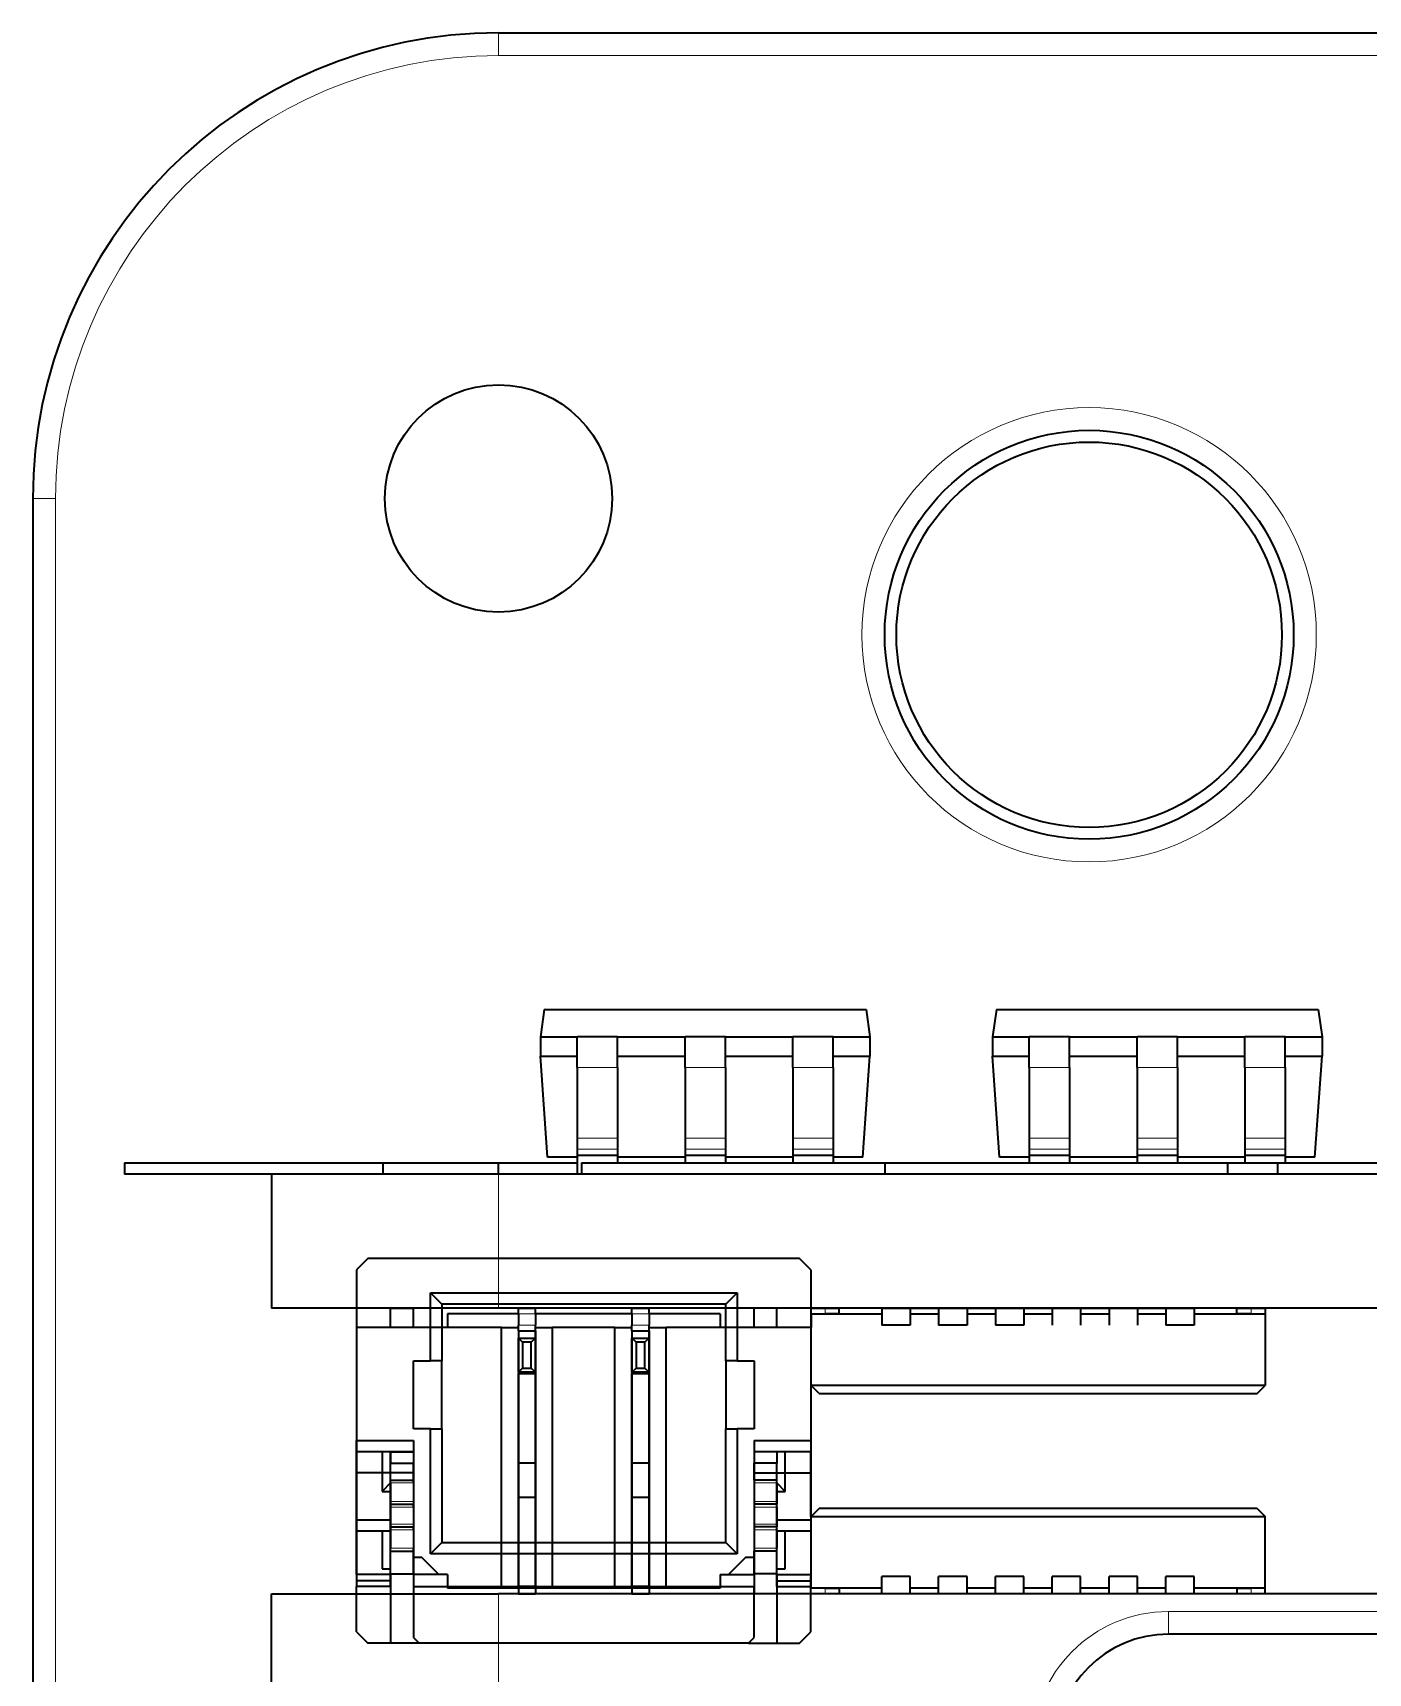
# Model space of a CAD drawing. Extents: x 468 to 804, y 295 to 621.
# Drawn here: x 573.16 to 584.91, y 424.66 to 439.1 of the extents above; entities that cross this region are included whole.
import ezdxf

# ---------------------------------------------------------------- set-up
doc = ezdxf.new("R2010")
doc.units = 0

msp = doc.modelspace()

# ---------------------------------------------------------------- linework, layer by layer
at = {"color": 7, "lineweight": 35}
for p, q in [((577.256, 439.1), (606.256, 439.1)), ((573.156, 435), (573.156, 406)), ((606.256, 429.051), (577.256, 429.051)), ((606.256, 427.871), (577.256, 427.871)), ((606.256, 425.357), (577.256, 425.357))]:
    msp.add_line(p, q, dxfattribs=at)
at = {"color": 7, "lineweight": 13, "ltscale": 0.005}
for p, q in [((577.256, 438.9), (577.256, 439.1)), ((576.306, 426.332), (576.506, 426.332)), ((579.706, 426.332), (579.506, 426.332)), ((576.306, 426.17), (576.506, 426.17)), ((576.306, 426.12), (576.506, 426.12)), ((579.706, 426.17), (579.506, 426.17)), ((579.706, 426.12), (579.506, 426.12)), ((576.306, 425.97), (576.506, 425.97)), ((579.706, 425.97), (579.506, 425.97)), ((576.306, 425.92), (576.506, 425.92)), ((579.706, 425.92), (579.506, 425.92)), ((576.306, 425.757), (576.506, 425.757)), ((579.706, 425.757), (579.506, 425.757)), ((583.156, 425.2), (583.156, 425))]:
    msp.add_line(p, q, dxfattribs=at)
at = {"color": 7, "lineweight": 13}
for p, q in [((577.256, 438.9), (606.256, 438.9)), ((573.356, 435), (573.356, 406))]:
    msp.add_line(p, q, dxfattribs=at)
at = {"color": 7, "lineweight": 13, "ltscale": 0.004999}
msp.add_line((573.356, 435), (573.156, 435), dxfattribs=at)
at = {"color": 7, "lineweight": 35, "ltscale": 0.006059}
for p, q in [((577.659, 430.501), (577.626, 430.261)), ((580.492, 430.501), (580.526, 430.261)), ((581.639, 430.501), (581.606, 430.261)), ((584.472, 430.501), (584.506, 430.261))]:
    msp.add_line(p, q, dxfattribs=at)
at = {"color": 7, "lineweight": 35, "ltscale": 0.070813}
for p, q in [((577.659, 430.501), (580.492, 430.501)), ((581.639, 430.501), (584.472, 430.501))]:
    msp.add_line(p, q, dxfattribs=at)
at = {"color": 7, "lineweight": 35, "ltscale": 0.008063}
for p, q in [((577.626, 430.261), (577.948, 430.261)), ((580.203, 430.261), (580.526, 430.261)), ((581.606, 430.261), (581.928, 430.261)), ((584.183, 430.261), (584.506, 430.261)), ((577.626, 430.091), (577.948, 430.091)), ((580.203, 430.091), (580.526, 430.091)), ((581.606, 430.091), (581.928, 430.091)), ((584.183, 430.091), (584.506, 430.091))]:
    msp.add_line(p, q, dxfattribs=at)
at = {"color": 7, "lineweight": 35, "ltscale": 0.00425}
for p, q in [((577.626, 430.261), (577.626, 430.091)), ((580.526, 430.261), (580.526, 430.091)), ((581.606, 430.261), (581.606, 430.091)), ((584.506, 430.261), (584.506, 430.091))]:
    msp.add_line(p, q, dxfattribs=at)
at = {"color": 7, "lineweight": 35, "ltscale": 0.00675}
for p, q in [((577.948, 429.991), (577.948, 430.261)), ((578.303, 429.991), (578.303, 430.261)), ((578.898, 429.991), (578.898, 430.261)), ((579.253, 429.991), (579.253, 430.261)), ((579.848, 429.991), (579.848, 430.261)), ((580.203, 429.991), (580.203, 430.261)), ((581.928, 429.991), (581.928, 430.261)), ((582.283, 429.991), (582.283, 430.261)), ((582.878, 429.991), (582.878, 430.261)), ((583.233, 429.991), (583.233, 430.261)), ((583.828, 429.991), (583.828, 430.261)), ((584.183, 429.991), (584.183, 430.261))]:
    msp.add_line(p, q, dxfattribs=at)
at = {"color": 7, "lineweight": 35, "ltscale": 0.008875}
for p, q in [((578.303, 430.261), (577.948, 430.261)), ((579.253, 430.261), (578.898, 430.261)), ((580.203, 430.261), (579.848, 430.261)), ((583.233, 430.261), (582.878, 430.261)), ((584.183, 430.261), (583.828, 430.261)), ((578.303, 429.215), (577.948, 429.215)), ((579.253, 429.215), (578.898, 429.215)), ((580.203, 429.215), (579.848, 429.215)), ((583.233, 429.215), (582.878, 429.215)), ((584.183, 429.215), (583.828, 429.215))]:
    msp.add_line(p, q, dxfattribs=at)
at = {"color": 7, "lineweight": 35, "ltscale": 0.014876}
for p, q in [((578.303, 430.261), (578.898, 430.261)), ((579.253, 430.261), (579.848, 430.261)), ((583.233, 430.261), (583.828, 430.261)), ((578.303, 430.091), (578.898, 430.091)), ((579.253, 430.091), (579.848, 430.091)), ((583.233, 430.091), (583.828, 430.091)), ((578.898, 429.201), (578.303, 429.201)), ((579.848, 429.201), (579.253, 429.201)), ((583.828, 429.201), (583.233, 429.201))]:
    msp.add_line(p, q, dxfattribs=at)
at = {"color": 7, "lineweight": 35, "ltscale": 0.008876}
for p, q in [((582.283, 430.261), (581.928, 430.261)), ((582.283, 429.215), (581.928, 429.215))]:
    msp.add_line(p, q, dxfattribs=at)
at = {"color": 7, "lineweight": 35, "ltscale": 0.014874}
for p, q in [((582.283, 430.261), (582.878, 430.261)), ((582.283, 430.091), (582.878, 430.091)), ((582.878, 429.201), (582.283, 429.201))]:
    msp.add_line(p, q, dxfattribs=at)
at = {"color": 7, "lineweight": 35, "ltscale": 0.022305}
for p, q in [((577.688, 429.201), (577.626, 430.091)), ((580.464, 429.201), (580.526, 430.091)), ((581.668, 429.201), (581.606, 430.091)), ((584.443, 429.201), (584.506, 430.091))]:
    msp.add_line(p, q, dxfattribs=at)
at = {"color": 7, "lineweight": 35, "ltscale": 0.015601}
for p, q in [((577.948, 429.991), (577.948, 429.367)), ((578.303, 429.991), (578.303, 429.367)), ((578.898, 429.991), (578.898, 429.367)), ((579.253, 429.991), (579.253, 429.367)), ((579.848, 429.991), (579.848, 429.367)), ((580.203, 429.991), (580.203, 429.367)), ((581.928, 429.991), (581.928, 429.367)), ((582.283, 429.991), (582.283, 429.367)), ((582.878, 429.991), (582.878, 429.367)), ((583.233, 429.991), (583.233, 429.367)), ((583.828, 429.991), (583.828, 429.367)), ((584.183, 429.991), (584.183, 429.367))]:
    msp.add_line(p, q, dxfattribs=at)
at = {"color": 7, "lineweight": 13, "ltscale": 0.008875}
for p, q in [((578.303, 429.991), (577.948, 429.991)), ((579.253, 429.991), (578.898, 429.991)), ((580.203, 429.991), (579.848, 429.991)), ((583.233, 429.991), (582.878, 429.991)), ((584.183, 429.991), (583.828, 429.991)), ((578.303, 429.367), (577.948, 429.367)), ((578.303, 429.27), (577.948, 429.27)), ((579.253, 429.367), (578.898, 429.367)), ((579.253, 429.27), (578.898, 429.27)), ((580.203, 429.367), (579.848, 429.367)), ((580.203, 429.27), (579.848, 429.27)), ((583.233, 429.367), (582.878, 429.367)), ((583.233, 429.27), (582.878, 429.27)), ((584.183, 429.367), (583.828, 429.367)), ((584.183, 429.27), (583.828, 429.27))]:
    msp.add_line(p, q, dxfattribs=at)
at = {"color": 7, "lineweight": 13, "ltscale": 0.008876}
for p, q in [((582.283, 429.991), (581.928, 429.991)), ((582.283, 429.367), (581.928, 429.367)), ((582.283, 429.27), (581.928, 429.27))]:
    msp.add_line(p, q, dxfattribs=at)
at = {"color": 7, "lineweight": 35, "ltscale": 0.002415}
for p, q in [((577.948, 429.367), (577.948, 429.27)), ((578.303, 429.367), (578.303, 429.27)), ((578.898, 429.367), (578.898, 429.27)), ((579.253, 429.367), (579.253, 429.27)), ((579.848, 429.367), (579.848, 429.27)), ((580.203, 429.367), (580.203, 429.27)), ((581.928, 429.367), (581.928, 429.27)), ((582.283, 429.367), (582.283, 429.27)), ((582.878, 429.367), (582.878, 429.27)), ((583.233, 429.367), (583.233, 429.27)), ((583.828, 429.367), (583.828, 429.27)), ((584.183, 429.367), (584.183, 429.27))]:
    msp.add_line(p, q, dxfattribs=at)
at = {"color": 7, "lineweight": 35, "ltscale": 0.001379}
for p, q in [((577.948, 429.27), (577.948, 429.215)), ((578.303, 429.27), (578.303, 429.215)), ((578.898, 429.27), (578.898, 429.215)), ((579.253, 429.27), (579.253, 429.215)), ((579.848, 429.27), (579.848, 429.215)), ((580.203, 429.27), (580.203, 429.215)), ((581.928, 429.27), (581.928, 429.215)), ((582.283, 429.27), (582.283, 429.215)), ((582.878, 429.27), (582.878, 429.215)), ((583.233, 429.27), (583.233, 429.215)), ((583.828, 429.27), (583.828, 429.215)), ((584.183, 429.27), (584.183, 429.215))]:
    msp.add_line(p, q, dxfattribs=at)
at = {"color": 7, "lineweight": 35, "ltscale": 0.056877}
msp.add_line((573.962, 429.151), (576.237, 429.151), dxfattribs=at)
at = {"color": 7, "lineweight": 35, "ltscale": 0.0025}
for p, q in [((573.962, 429.151), (573.962, 429.051)), ((576.237, 429.151), (576.237, 429.051)), ((577.254, 429.151), (577.254, 429.051)), ((577.987, 429.151), (577.987, 429.051)), ((580.658, 429.151), (580.658, 429.051)), ((583.674, 429.151), (583.674, 429.051)), ((584.114, 429.151), (584.114, 429.051)), ((577.431, 427.82), (577.431, 427.72)), ((577.581, 427.82), (577.581, 427.72)), ((578.431, 427.82), (578.431, 427.72)), ((578.581, 427.82), (578.581, 427.72)), ((576.306, 426.607), (576.306, 426.507)), ((576.506, 426.607), (576.506, 426.507)), ((579.706, 426.607), (579.706, 426.507)), ((576.006, 425.907), (576.006, 426.007)), ((576.306, 426.007), (576.306, 425.907))]:
    msp.add_line(p, q, dxfattribs=at)
at = {"color": 7, "lineweight": 35, "ltscale": 0.02542}
msp.add_line((576.237, 429.151), (577.254, 429.151), dxfattribs=at)
at = {"color": 7, "lineweight": 35, "ltscale": 0.017352}
msp.add_line((577.254, 429.151), (577.948, 429.151), dxfattribs=at)
at = {"color": 7, "lineweight": 35, "ltscale": 0.006506}
for p, q in [((577.948, 429.201), (577.688, 429.201)), ((580.464, 429.201), (580.203, 429.201)), ((581.928, 429.201), (581.668, 429.201)), ((584.443, 429.201), (584.183, 429.201))]:
    msp.add_line(p, q, dxfattribs=at)
at = {"color": 7, "lineweight": 35, "ltscale": 0.004105}
msp.add_line((577.948, 429.215), (577.948, 429.051), dxfattribs=at)
at = {"color": 7, "lineweight": 35, "ltscale": 0.066759}
msp.add_line((577.987, 429.151), (580.658, 429.151), dxfattribs=at)
at = {"color": 7, "lineweight": 35, "ltscale": 0.001605}
for p, q in [((578.303, 429.215), (578.303, 429.151)), ((578.898, 429.215), (578.898, 429.151)), ((579.253, 429.215), (579.253, 429.151)), ((579.848, 429.215), (579.848, 429.151)), ((580.203, 429.215), (580.203, 429.151)), ((581.928, 429.215), (581.928, 429.151)), ((582.283, 429.215), (582.283, 429.151)), ((582.878, 429.215), (582.878, 429.151)), ((583.233, 429.215), (583.233, 429.151)), ((583.828, 429.215), (583.828, 429.151)), ((584.183, 429.215), (584.183, 429.151))]:
    msp.add_line(p, q, dxfattribs=at)
at = {"color": 7, "lineweight": 35, "ltscale": 0.075401}
msp.add_line((580.658, 429.151), (583.674, 429.151), dxfattribs=at)
at = {"color": 7, "lineweight": 35, "ltscale": 0.011011}
msp.add_line((583.674, 429.151), (584.114, 429.151), dxfattribs=at)
at = {"color": 7, "lineweight": 35, "ltscale": 0.04008}
msp.add_line((584.114, 429.151), (585.717, 429.151), dxfattribs=at)
at = {"color": 7, "lineweight": 35, "ltscale": 0.032338}
msp.add_line((575.256, 429.051), (573.962, 429.051), dxfattribs=at)
at = {"color": 7, "lineweight": 35, "ltscale": 0.0295}
for p, q in [((575.256, 429.051), (575.256, 427.871)), ((575.256, 424.177), (575.256, 425.357))]:
    msp.add_line(p, q, dxfattribs=at)
at = {"color": 7, "lineweight": 35, "ltscale": 0.05}
for p, q in [((577.256, 429.051), (575.256, 429.051)), ((577.256, 427.871), (575.256, 427.871)), ((575.256, 425.357), (577.256, 425.357))]:
    msp.add_line(p, q, dxfattribs=at)
at = {"color": 7, "lineweight": 13, "ltscale": 0.0295}
for p, q in [((577.256, 429.051), (577.256, 427.871)), ((577.256, 424.177), (577.256, 425.357))]:
    msp.add_line(p, q, dxfattribs=at)
at = {"color": 7, "lineweight": 35, "ltscale": 0.003535}
for p, q in [((576.106, 428.307), (576.006, 428.207)), ((580.006, 428.207), (579.906, 428.307)), ((576.656, 428.007), (576.756, 427.907)), ((579.356, 428.007), (579.256, 427.907)), ((576.756, 425.807), (576.656, 425.707)), ((579.256, 425.807), (579.356, 425.707)), ((576.006, 425.021), (576.106, 424.921)), ((579.906, 424.921), (580.006, 425.021))]:
    msp.add_line(p, q, dxfattribs=at)
at = {"color": 7, "lineweight": 35, "ltscale": 0.095001}
msp.add_line((579.906, 428.307), (576.106, 428.307), dxfattribs=at)
at = {"color": 7, "lineweight": 35, "ltscale": 0.0375}
for p, q in [((576.006, 428.207), (576.006, 426.707)), ((580.006, 428.207), (580.006, 426.707))]:
    msp.add_line(p, q, dxfattribs=at)
at = {"color": 7, "lineweight": 35, "ltscale": 0.067499}
for p, q in [((576.656, 428.007), (579.356, 428.007)), ((579.356, 425.707), (576.656, 425.707))]:
    msp.add_line(p, q, dxfattribs=at)
at = {"color": 7, "lineweight": 35, "ltscale": 0.015}
for p, q in [((576.656, 427.407), (576.656, 428.007)), ((579.356, 428.007), (579.356, 427.407)), ((576.506, 426.807), (576.506, 427.407)), ((576.756, 426.807), (576.756, 427.407)), ((579.256, 427.407), (579.256, 426.807)), ((579.506, 427.407), (579.506, 426.807)), ((576.006, 426.007), (576.006, 426.607))]:
    msp.add_line(p, q, dxfattribs=at)
at = {"color": 7, "lineweight": 35, "ltscale": 0.004375}
for p, q in [((576.306, 427.695), (576.306, 427.87)), ((576.506, 427.695), (576.506, 427.87)), ((579.506, 427.695), (579.506, 427.87)), ((579.706, 427.695), (579.706, 427.87)), ((576.306, 425.532), (576.306, 425.357)), ((576.506, 425.532), (576.506, 425.357)), ((579.506, 425.532), (579.506, 425.357)), ((579.706, 425.532), (579.706, 425.357))]:
    msp.add_line(p, q, dxfattribs=at)
at = {"color": 7, "lineweight": 35, "ltscale": 0.005}
for p, q in [((576.306, 427.87), (576.506, 427.87)), ((579.706, 427.87), (579.506, 427.87)), ((576.306, 426.607), (576.506, 426.607)), ((576.306, 426.507), (576.506, 426.507)), ((579.706, 426.607), (579.506, 426.607)), ((579.706, 426.507), (579.506, 426.507)), ((576.306, 426.357), (576.506, 426.357)), ((579.706, 426.357), (579.506, 426.357)), ((576.306, 426.145), (576.506, 426.145)), ((579.706, 426.145), (579.506, 426.145)), ((576.306, 425.945), (576.506, 425.945)), ((579.706, 425.945), (579.506, 425.945)), ((576.306, 425.732), (576.506, 425.732)), ((576.306, 425.532), (576.306, 425.732)), ((576.506, 425.532), (576.506, 425.732)), ((579.706, 425.732), (579.506, 425.732)), ((579.506, 425.532), (579.506, 425.732)), ((579.706, 425.532), (579.706, 425.732)), ((576.306, 425.532), (576.506, 425.532)), ((579.706, 425.532), (579.506, 425.532)), ((576.306, 425.357), (576.506, 425.357)), ((579.706, 425.357), (579.506, 425.357)), ((576.306, 424.921), (576.106, 424.921)), ((579.706, 424.921), (579.906, 424.921))]:
    msp.add_line(p, q, dxfattribs=at)
at = {"color": 7, "lineweight": 35, "ltscale": 0.0625}
for p, q in [((579.256, 427.907), (576.756, 427.907)), ((576.756, 425.807), (579.256, 425.807))]:
    msp.add_line(p, q, dxfattribs=at)
at = {"color": 7, "lineweight": 35, "ltscale": 0.0125}
for p, q in [((576.756, 427.907), (576.756, 427.407)), ((579.256, 427.407), (579.256, 427.907)), ((576.006, 426.707), (576.506, 426.707)), ((579.506, 426.707), (580.006, 426.707)), ((576.506, 426.607), (576.006, 426.607)), ((580.006, 426.607), (579.506, 426.607)), ((576.506, 426.421), (576.006, 426.421)), ((579.506, 426.421), (580.006, 426.421)), ((576.306, 425.421), (576.306, 424.921)), ((579.706, 425.421), (579.706, 424.921))]:
    msp.add_line(p, q, dxfattribs=at)
at = {"color": 7, "lineweight": 35, "ltscale": 0.003}
for p, q in [((576.806, 427.82), (576.806, 427.701)), ((579.206, 427.82), (579.206, 427.701)), ((580.008, 427.82), (580.008, 427.701)), ((576.806, 425.527), (576.806, 425.407)), ((579.206, 425.527), (579.206, 425.407))]:
    msp.add_line(p, q, dxfattribs=at)
at = {"color": 7, "lineweight": 35, "ltscale": 0.015625}
for p, q in [((577.431, 427.82), (576.806, 427.82)), ((579.206, 427.82), (578.581, 427.82)), ((583.381, 427.82), (584.006, 427.82)), ((584.006, 425.407), (583.381, 425.407))]:
    msp.add_line(p, q, dxfattribs=at)
at = {"color": 7, "lineweight": 35, "ltscale": 0.00125}
for p, q in [((577.431, 427.82), (577.431, 427.87)), ((577.581, 427.82), (577.581, 427.87)), ((578.431, 427.82), (578.431, 427.87)), ((578.581, 427.82), (578.581, 427.87)), ((580.256, 427.821), (580.256, 427.871)), ((580.256, 427.821), (580.256, 427.871)), ((580.256, 427.821), (580.256, 427.871)), ((580.256, 427.821), (580.256, 427.871)), ((580.256, 427.821), (580.256, 427.871)), ((580.256, 427.821), (580.256, 427.871)), ((583.756, 427.821), (583.756, 427.871)), ((577.431, 427.671), (577.431, 427.72)), ((577.581, 427.671), (577.581, 427.72)), ((578.431, 427.671), (578.431, 427.72)), ((578.581, 427.671), (578.581, 427.72)), ((576.006, 425.47), (576.006, 425.421)), ((576.306, 425.421), (576.306, 425.47)), ((577.431, 425.407), (577.431, 425.357)), ((577.581, 425.407), (577.581, 425.357)), ((578.431, 425.407), (578.431, 425.357)), ((578.581, 425.407), (578.581, 425.357)), ((579.706, 425.421), (579.706, 425.47)), ((580.006, 425.47), (580.006, 425.421)), ((580.256, 425.407), (580.256, 425.357)), ((583.756, 425.407), (583.756, 425.357)), ((583.756, 425.407), (583.756, 425.357)), ((583.756, 425.407), (583.756, 425.357)), ((583.756, 425.407), (583.756, 425.357)), ((583.756, 425.407), (583.756, 425.357)), ((583.756, 425.407), (583.756, 425.357))]:
    msp.add_line(p, q, dxfattribs=at)
at = {"color": 7, "lineweight": 35, "ltscale": 0.003751}
for p, q in [((577.431, 427.87), (577.581, 427.87)), ((578.431, 427.87), (578.581, 427.87)), ((577.431, 427.671), (577.581, 427.671)), ((578.431, 427.671), (578.581, 427.671)), ((577.431, 427.607), (577.581, 427.607)), ((578.431, 427.607), (578.581, 427.607)), ((576.506, 427.407), (576.656, 427.407)), ((579.356, 427.407), (579.506, 427.407)), ((577.581, 427.307), (577.431, 427.307)), ((577.431, 427.307), (577.581, 427.307)), ((577.431, 427.296), (577.581, 427.296)), ((578.581, 427.307), (578.431, 427.307)), ((578.431, 427.307), (578.581, 427.307)), ((578.431, 427.296), (578.581, 427.296)), ((576.656, 426.807), (576.506, 426.807)), ((579.506, 426.807), (579.356, 426.807)), ((577.581, 426.507), (577.431, 426.507)), ((577.581, 426.507), (577.431, 426.507)), ((578.581, 426.507), (578.431, 426.507)), ((578.581, 426.507), (578.431, 426.507)), ((577.431, 426.207), (577.581, 426.207)), ((577.431, 426.207), (577.581, 426.207)), ((578.431, 426.207), (578.581, 426.207)), ((578.431, 426.207), (578.581, 426.207)), ((577.581, 425.421), (577.431, 425.421)), ((577.431, 425.357), (577.581, 425.357)), ((578.581, 425.421), (578.431, 425.421)), ((578.431, 425.357), (578.581, 425.357))]:
    msp.add_line(p, q, dxfattribs=at)
at = {"color": 7, "lineweight": 13, "ltscale": 0.003751}
for p, q in [((577.431, 427.82), (577.581, 427.82)), ((578.431, 427.82), (578.581, 427.82)), ((577.431, 427.72), (577.581, 427.72)), ((578.431, 427.72), (578.581, 427.72))]:
    msp.add_line(p, q, dxfattribs=at)
at = {"color": 7, "lineweight": 35, "ltscale": 0.021249}
msp.add_line((578.431, 427.82), (577.581, 427.82), dxfattribs=at)
at = {"color": 7, "lineweight": 35, "ltscale": 0.00375}
for p, q in [((580.005, 427.87), (580.005, 427.72)), ((580.631, 427.87), (580.631, 427.72)), ((580.881, 427.87), (580.881, 427.72)), ((581.131, 427.87), (581.131, 427.72)), ((581.381, 427.87), (581.381, 427.72)), ((581.631, 427.87), (581.631, 427.72)), ((581.881, 427.87), (581.881, 427.72)), ((582.131, 427.87), (582.131, 427.72)), ((582.381, 427.87), (582.381, 427.72)), ((582.631, 427.87), (582.631, 427.72)), ((582.881, 427.87), (582.881, 427.72)), ((583.131, 427.87), (583.131, 427.72)), ((583.381, 427.87), (583.381, 427.72)), ((584.007, 427.87), (584.007, 427.72)), ((576.306, 426.357), (576.306, 426.507)), ((576.506, 426.357), (576.506, 426.507)), ((579.506, 426.357), (579.506, 426.507)), ((579.706, 426.357), (579.706, 426.507)), ((576.306, 426.12), (576.306, 425.97)), ((576.506, 426.12), (576.506, 425.97)), ((579.706, 426.12), (579.706, 425.97)), ((580.005, 425.357), (580.005, 425.507)), ((580.631, 425.357), (580.631, 425.507)), ((580.881, 425.357), (580.881, 425.507)), ((581.131, 425.357), (581.131, 425.507)), ((581.381, 425.357), (581.381, 425.507)), ((581.631, 425.357), (581.631, 425.507)), ((581.881, 425.357), (581.881, 425.507)), ((582.131, 425.357), (582.131, 425.507)), ((582.381, 425.357), (582.381, 425.507)), ((582.631, 425.357), (582.631, 425.507)), ((582.881, 425.357), (582.881, 425.507)), ((583.131, 425.357), (583.131, 425.507)), ((583.381, 425.357), (583.381, 425.507)), ((584.007, 425.357), (584.007, 425.507))]:
    msp.add_line(p, q, dxfattribs=at)
at = {"color": 7, "lineweight": 35, "ltscale": 0.003125}
for p, q in [((580.006, 427.871), (580.131, 427.871)), ((580.006, 427.821), (580.131, 427.821)), ((580.131, 427.871), (580.256, 427.871)), ((580.256, 427.821), (580.131, 427.821)), ((583.756, 427.871), (583.881, 427.871)), ((583.881, 427.821), (583.756, 427.821)), ((583.881, 427.871), (584.006, 427.871)), ((583.881, 427.821), (584.006, 427.821)), ((580.131, 425.407), (580.006, 425.407)), ((580.131, 425.357), (580.006, 425.357)), ((580.131, 425.407), (580.256, 425.407)), ((580.256, 425.357), (580.131, 425.357)), ((583.756, 425.407), (583.881, 425.407)), ((583.881, 425.357), (583.756, 425.357)), ((584.006, 425.407), (583.881, 425.407)), ((584.006, 425.357), (583.881, 425.357))]:
    msp.add_line(p, q, dxfattribs=at)
at = {"color": 7, "lineweight": 35, "ltscale": 0.002502}
for p, q in [((580.006, 427.821), (580.006, 427.72)), ((580.006, 425.407), (580.006, 425.507))]:
    msp.add_line(p, q, dxfattribs=at)
at = {"color": 7, "lineweight": 35, "ltscale": 0.015575}
for p, q in [((580.008, 427.82), (580.631, 427.82)), ((580.631, 425.407), (580.008, 425.407))]:
    msp.add_line(p, q, dxfattribs=at)
at = {"color": 7, "lineweight": 13, "ltscale": 0.00125}
for p, q in [((580.131, 427.821), (580.131, 427.871)), ((583.881, 427.821), (583.881, 427.871)), ((580.131, 425.407), (580.131, 425.357)), ((583.881, 425.407), (583.881, 425.357))]:
    msp.add_line(p, q, dxfattribs=at)
at = {"color": 7, "lineweight": 35, "ltscale": 0.00625}
for p, q in [((580.631, 427.871), (580.881, 427.871)), ((580.881, 427.87), (581.131, 427.87)), ((580.881, 427.82), (581.131, 427.82)), ((581.131, 427.871), (581.381, 427.871)), ((581.381, 427.87), (581.631, 427.87)), ((581.381, 427.82), (581.631, 427.82)), ((581.631, 427.871), (581.881, 427.871)), ((581.881, 427.87), (582.131, 427.87)), ((581.881, 427.82), (582.131, 427.82)), ((582.131, 427.871), (582.381, 427.871)), ((582.381, 427.87), (582.631, 427.87)), ((582.381, 427.82), (582.631, 427.82)), ((582.631, 427.871), (582.881, 427.871)), ((582.881, 427.87), (583.131, 427.87)), ((582.881, 427.82), (583.131, 427.82)), ((583.131, 427.871), (583.381, 427.871)), ((580.881, 427.72), (580.631, 427.72)), ((581.381, 427.72), (581.131, 427.72)), ((581.881, 427.72), (581.631, 427.72)), ((583.381, 427.72), (583.131, 427.72)), ((576.306, 426.257), (576.306, 426.007)), ((580.881, 425.507), (580.631, 425.507)), ((581.381, 425.507), (581.131, 425.507)), ((581.881, 425.507), (581.631, 425.507)), ((582.381, 425.507), (582.131, 425.507)), ((582.881, 425.507), (582.631, 425.507)), ((583.381, 425.507), (583.131, 425.507)), ((580.881, 425.357), (580.631, 425.357)), ((581.131, 425.407), (580.881, 425.407)), ((581.131, 425.357), (580.881, 425.357)), ((581.381, 425.357), (581.131, 425.357)), ((581.631, 425.407), (581.381, 425.407)), ((581.631, 425.357), (581.381, 425.357)), ((581.881, 425.357), (581.631, 425.357)), ((582.131, 425.407), (581.881, 425.407)), ((582.131, 425.357), (581.881, 425.357)), ((582.381, 425.357), (582.131, 425.357)), ((582.631, 425.407), (582.381, 425.407)), ((582.631, 425.357), (582.381, 425.357)), ((582.881, 425.357), (582.631, 425.357)), ((583.131, 425.407), (582.881, 425.407)), ((583.131, 425.357), (582.881, 425.357)), ((583.381, 425.357), (583.131, 425.357)), ((576.556, 424.921), (576.306, 424.921)), ((579.456, 424.921), (579.706, 424.921))]:
    msp.add_line(p, q, dxfattribs=at)
at = {"color": 7, "lineweight": 35, "ltscale": 0.01575}
for p, q in [((584.006, 427.82), (584.006, 427.19)), ((580.008, 425.407), (580.008, 426.037)), ((584.006, 425.407), (584.006, 426.037))]:
    msp.add_line(p, q, dxfattribs=at)
at = {"color": 7, "lineweight": 35, "ltscale": 0.031876}
for p, q in [((577.281, 427.701), (576.006, 427.701)), ((580.006, 427.701), (578.731, 427.701))]:
    msp.add_line(p, q, dxfattribs=at)
at = {"color": 7, "lineweight": 35, "ltscale": 0.032}
for p, q in [((576.006, 427.701), (576.006, 426.421)), ((580.006, 427.701), (580.006, 426.421))]:
    msp.add_line(p, q, dxfattribs=at)
at = {"color": 7, "lineweight": 35, "ltscale": 0.003749}
for p, q in [((577.281, 427.701), (577.431, 427.701)), ((577.581, 427.701), (577.731, 427.701)), ((578.281, 427.701), (578.431, 427.701)), ((578.581, 427.701), (578.731, 427.701)), ((577.281, 425.421), (577.431, 425.421)), ((577.581, 425.421), (577.731, 425.421)), ((578.281, 425.421), (578.431, 425.421)), ((578.581, 425.421), (578.731, 425.421))]:
    msp.add_line(p, q, dxfattribs=at)
at = {"color": 7, "lineweight": 35, "ltscale": 0.057}
for p, q in [((577.281, 425.421), (577.281, 427.701)), ((577.581, 425.421), (577.581, 427.701)), ((577.731, 425.421), (577.731, 427.701)), ((578.281, 425.421), (578.281, 427.701)), ((578.581, 425.421), (578.581, 427.701)), ((578.731, 425.421), (578.731, 427.701))]:
    msp.add_line(p, q, dxfattribs=at)
at = {"color": 7, "lineweight": 35, "ltscale": 0.009357}
for p, q in [((577.431, 427.671), (577.431, 427.296)), ((577.581, 427.671), (577.581, 427.296)), ((578.431, 427.671), (578.431, 427.296)), ((578.581, 427.671), (578.581, 427.296))]:
    msp.add_line(p, q, dxfattribs=at)
at = {"color": 7, "lineweight": 35, "ltscale": 0.013751}
for p, q in [((578.281, 427.701), (577.731, 427.701)), ((577.731, 425.421), (578.281, 425.421))]:
    msp.add_line(p, q, dxfattribs=at)
at = {"color": 7, "lineweight": 35, "ltscale": 0.0075}
for p, q in [((577.431, 427.307), (577.431, 427.607)), ((577.431, 427.607), (577.431, 427.307)), ((577.581, 427.607), (577.581, 427.307)), ((578.431, 427.307), (578.431, 427.607)), ((578.431, 427.607), (578.431, 427.307)), ((578.581, 427.607), (578.581, 427.307)), ((577.431, 426.507), (577.431, 426.207)), ((577.431, 426.507), (577.431, 426.207)), ((577.581, 426.207), (577.581, 426.507)), ((577.581, 426.207), (577.581, 426.507)), ((578.431, 426.507), (578.431, 426.207)), ((578.431, 426.507), (578.431, 426.207)), ((578.581, 426.207), (578.581, 426.507)), ((578.581, 426.207), (578.581, 426.507)), ((576.006, 426.007), (576.306, 426.007)), ((579.706, 426.007), (580.006, 426.007)), ((576.306, 425.907), (576.006, 425.907)), ((580.006, 425.907), (579.706, 425.907)), ((576.306, 425.527), (576.006, 425.527)), ((579.706, 425.527), (580.006, 425.527)), ((576.306, 425.47), (576.006, 425.47)), ((576.306, 425.421), (576.006, 425.421)), ((579.706, 425.47), (580.006, 425.47)), ((579.706, 425.421), (580.006, 425.421))]:
    msp.add_line(p, q, dxfattribs=at)
at = {"color": 7, "lineweight": 35, "ltscale": 0.001288}
for p, q in [((577.467, 427.571), (577.431, 427.607)), ((577.581, 427.607), (577.544, 427.571)), ((578.467, 427.571), (578.431, 427.607)), ((578.581, 427.607), (578.544, 427.571)), ((577.467, 427.344), (577.431, 427.307)), ((577.581, 427.307), (577.544, 427.344)), ((578.467, 427.344), (578.431, 427.307)), ((578.581, 427.307), (578.544, 427.344))]:
    msp.add_line(p, q, dxfattribs=at)
at = {"color": 7, "lineweight": 35, "ltscale": 0.00568}
for p, q in [((577.467, 427.571), (577.467, 427.344)), ((577.544, 427.344), (577.544, 427.571)), ((578.467, 427.571), (578.467, 427.344)), ((578.544, 427.344), (578.544, 427.571))]:
    msp.add_line(p, q, dxfattribs=at)
at = {"color": 7, "lineweight": 35, "ltscale": 0.001929}
for p, q in [((577.544, 427.571), (577.467, 427.571)), ((578.544, 427.571), (578.467, 427.571)), ((577.467, 427.344), (577.544, 427.344)), ((578.467, 427.344), (578.544, 427.344))]:
    msp.add_line(p, q, dxfattribs=at)
at = {"color": 7, "lineweight": 35, "ltscale": 0.002499}
for p, q in [((576.756, 427.407), (576.656, 427.407)), ((579.356, 427.407), (579.256, 427.407)), ((576.656, 426.807), (576.756, 426.807)), ((579.256, 426.807), (579.356, 426.807)), ((576.006, 426.607), (576.006, 426.707)), ((580.006, 426.707), (580.006, 426.607))]:
    msp.add_line(p, q, dxfattribs=at)
at = {"color": 7, "lineweight": 35, "ltscale": 0.046893}
for p, q in [((577.431, 427.296), (577.431, 425.421)), ((577.431, 425.421), (577.431, 427.296)), ((577.581, 427.296), (577.581, 425.421)), ((578.431, 427.296), (578.431, 425.421)), ((578.431, 425.421), (578.431, 427.296)), ((578.581, 427.296), (578.581, 425.421))]:
    msp.add_line(p, q, dxfattribs=at)
at = {"color": 7, "lineweight": 35, "ltscale": 0.09995}
for p, q in [((584.006, 427.19), (580.008, 427.19)), ((580.008, 426.037), (584.006, 426.037))]:
    msp.add_line(p, q, dxfattribs=at)
at = {"color": 7, "lineweight": 35, "ltscale": 0.002475}
for p, q in [((580.078, 427.12), (580.008, 427.19)), ((583.936, 427.12), (584.006, 427.19)), ((580.078, 426.107), (580.008, 426.037)), ((583.936, 426.107), (584.006, 426.037))]:
    msp.add_line(p, q, dxfattribs=at)
at = {"color": 7, "lineweight": 35, "ltscale": 0.096449}
for p, q in [((580.078, 427.12), (583.936, 427.12)), ((583.936, 426.107), (580.078, 426.107))]:
    msp.add_line(p, q, dxfattribs=at)
at = {"color": 7, "lineweight": 35, "ltscale": 0.0275}
for p, q in [((576.656, 425.707), (576.656, 426.807)), ((579.356, 426.807), (579.356, 425.707))]:
    msp.add_line(p, q, dxfattribs=at)
at = {"color": 7, "lineweight": 35, "ltscale": 0.025}
for p, q in [((576.756, 426.807), (576.756, 425.807)), ((579.256, 425.807), (579.256, 426.807)), ((576.506, 426.421), (576.506, 425.421)), ((579.506, 426.421), (579.506, 425.421))]:
    msp.add_line(p, q, dxfattribs=at)
at = {"color": 7, "lineweight": 35, "ltscale": 0.02575}
for p, q in [((576.506, 426.707), (576.506, 425.677)), ((579.506, 426.707), (579.506, 425.677))]:
    msp.add_line(p, q, dxfattribs=at)
at = {"color": 7, "lineweight": 35, "ltscale": 0.00875}
for p, q in [((576.231, 426.607), (576.231, 426.257)), ((579.781, 426.257), (579.781, 426.607))]:
    msp.add_line(p, q, dxfattribs=at)
at = {"color": 7, "lineweight": 35, "ltscale": 0.006876}
msp.add_line((576.306, 426.332), (576.306, 426.607), dxfattribs=at)
at = {"color": 7, "lineweight": 35, "ltscale": 0.01425}
msp.add_line((580.006, 426.037), (580.006, 426.607), dxfattribs=at)
at = {"color": 7, "lineweight": 35, "ltscale": 0.02375}
for p, q in [((576.006, 426.421), (576.006, 425.47)), ((576.306, 425.47), (576.306, 426.421)), ((579.706, 425.47), (579.706, 426.421)), ((580.006, 426.421), (580.006, 425.47))]:
    msp.add_line(p, q, dxfattribs=at)
at = {"color": 7, "lineweight": 35, "ltscale": 0.002652}
for p, q in [((576.306, 426.332), (576.231, 426.257)), ((579.781, 426.257), (579.706, 426.332))]:
    msp.add_line(p, q, dxfattribs=at)
at = {"color": 7, "lineweight": 35, "ltscale": 0.001875}
for p, q in [((576.231, 426.257), (576.306, 426.257)), ((576.306, 426.332), (576.306, 426.257)), ((579.706, 426.257), (579.781, 426.257)), ((576.581, 425.677), (576.506, 425.677)), ((579.506, 425.677), (579.431, 425.677)), ((576.231, 425.577), (576.306, 425.577)), ((576.806, 425.527), (576.731, 425.527)), ((579.206, 425.527), (579.281, 425.527)), ((579.706, 425.577), (579.781, 425.577))]:
    msp.add_line(p, q, dxfattribs=at)
at = {"color": 7, "lineweight": 35, "ltscale": 0.00062561}
for p, q in [((576.306, 426.332), (576.306, 426.357)), ((576.506, 426.332), (576.506, 426.357)), ((579.706, 426.332), (579.706, 426.357)), ((576.306, 426.17), (576.306, 426.145)), ((576.506, 426.17), (576.506, 426.145)), ((579.706, 426.17), (579.706, 426.145))]:
    msp.add_line(p, q, dxfattribs=at)
at = {"color": 7, "lineweight": 35, "ltscale": 0.004062}
for p, q in [((576.306, 426.332), (576.306, 426.17)), ((576.506, 426.332), (576.506, 426.17)), ((579.706, 426.332), (579.706, 426.17))]:
    msp.add_line(p, q, dxfattribs=at)
at = {"color": 7, "lineweight": 35, "ltscale": 0.000624847}
for p, q in [((576.306, 426.12), (576.306, 426.145)), ((576.506, 426.12), (576.506, 426.145)), ((579.706, 426.12), (579.706, 426.145)), ((576.306, 425.97), (576.306, 425.945)), ((576.306, 425.92), (576.306, 425.945)), ((576.506, 425.97), (576.506, 425.945)), ((576.506, 425.92), (576.506, 425.945)), ((579.706, 425.97), (579.706, 425.945)), ((579.706, 425.92), (579.706, 425.945)), ((576.306, 425.732), (576.306, 425.757)), ((576.506, 425.732), (576.506, 425.757)), ((579.706, 425.732), (579.706, 425.757))]:
    msp.add_line(p, q, dxfattribs=at)
at = {"color": 7, "lineweight": 35, "ltscale": 0.0095}
msp.add_line((576.006, 425.527), (576.006, 425.907), dxfattribs=at)
at = {"color": 7, "lineweight": 35, "ltscale": 0.00825}
for p, q in [((576.231, 425.907), (576.231, 425.577)), ((576.306, 425.577), (576.306, 425.907)), ((579.781, 425.577), (579.781, 425.907))]:
    msp.add_line(p, q, dxfattribs=at)
at = {"color": 7, "lineweight": 35, "ltscale": 0.004063}
for p, q in [((576.306, 425.92), (576.306, 425.757)), ((576.506, 425.92), (576.506, 425.757)), ((579.706, 425.92), (579.706, 425.757))]:
    msp.add_line(p, q, dxfattribs=at)
at = {"color": 7, "lineweight": 35, "ltscale": 0.005303}
for p, q in [((576.731, 425.527), (576.581, 425.677)), ((579.431, 425.677), (579.281, 425.527))]:
    msp.add_line(p, q, dxfattribs=at)
at = {"color": 7, "lineweight": 35, "ltscale": 0.005624}
for p, q in [((576.731, 425.527), (576.506, 425.527)), ((579.281, 425.527), (579.506, 425.527))]:
    msp.add_line(p, q, dxfattribs=at)
at = {"color": 7, "lineweight": 35, "ltscale": 0.01}
for p, q in [((576.006, 425.021), (576.006, 425.421)), ((580.006, 425.021), (580.006, 425.421))]:
    msp.add_line(p, q, dxfattribs=at)
at = {"color": 7, "lineweight": 35, "ltscale": 0.01125}
for p, q in [((576.506, 425.421), (576.506, 424.97)), ((579.506, 424.97), (579.506, 425.421))]:
    msp.add_line(p, q, dxfattribs=at)
at = {"color": 7, "lineweight": 35, "ltscale": 0.019376}
for p, q in [((576.506, 425.421), (577.281, 425.421)), ((578.731, 425.421), (579.506, 425.421))]:
    msp.add_line(p, q, dxfattribs=at)
at = {"color": 7, "lineweight": 35, "ltscale": 0.060001}
msp.add_line((579.206, 425.407), (576.806, 425.407), dxfattribs=at)
at = {"color": 7, "lineweight": 13, "ltscale": 0.053749}
msp.add_line((585.306, 425.2), (583.156, 425.2), dxfattribs=at)
at = {"color": 7, "lineweight": 35, "ltscale": 0.001767}
for p, q in [((576.506, 424.97), (576.556, 424.921)), ((579.456, 424.921), (579.506, 424.97))]:
    msp.add_line(p, q, dxfattribs=at)
at = {"color": 7, "lineweight": 35, "ltscale": 0.072501}
msp.add_line((579.456, 424.921), (576.556, 424.921), dxfattribs=at)
at = {"color": 7, "lineweight": 35, "ltscale": 0.053749}
msp.add_line((585.306, 425), (583.156, 425), dxfattribs=at)
at = {"color": 7, "lineweight": 35}
for centre, radius in [((577.256, 435), 1), ((582.456, 433.8), 1.8), ((582.456, 433.8), 1.697)]:
    msp.add_circle(centre, radius, dxfattribs=at)
at = {"color": 7, "lineweight": 13}
msp.add_circle((582.456, 433.8), 2, dxfattribs=at)
at = {"color": 7, "lineweight": 35}
for centre, radius in [((577.256, 435), 4.1), ((583.156, 424), 1)]:
    msp.add_arc(centre, radius, 90, 180, dxfattribs=at)
at = {"color": 7, "lineweight": 13}
for centre, radius in [((577.256, 435), 3.9), ((583.156, 424), 1.2)]:
    msp.add_arc(centre, radius, 90, 180, dxfattribs=at)

doc.saveas('drawing.dxf')
